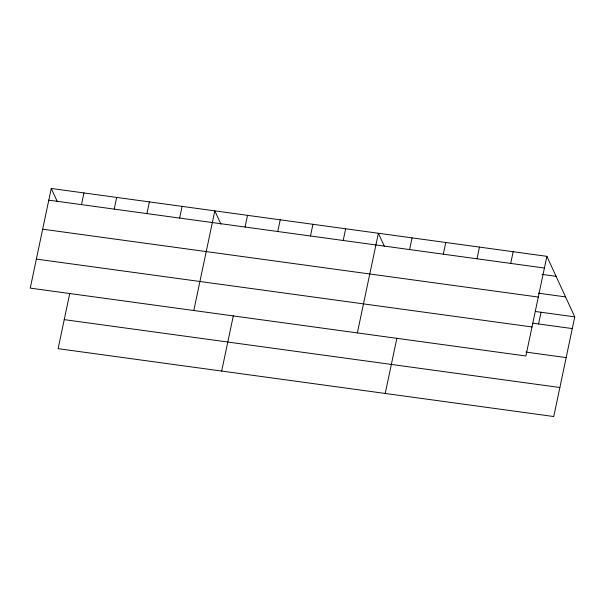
<?xml version="1.0" encoding="UTF-8"?>
<svg xmlns="http://www.w3.org/2000/svg" width="605" height="605" viewBox="0 0 605 605"><rect width="100%" height="100%" fill="white"/><g stroke="black" fill="none" stroke-linecap="round" stroke-linejoin="round"><path stroke-width="0.91" d="M51.251 188.465L30.25 288.124L525.881 355.99L546.882 256.331L51.251 188.465L57.384 201.783M81.501 204.641L83.966 192.942M69.772 293.357L58.118 348.669L553.749 416.535L574.75 316.876L546.882 256.331M114.209 209.118L116.674 197.419M146.924 213.595L149.39 201.904M179.632 218.08L182.097 206.381M193.804 310.516L214.813 210.858L220.938 224.183M245.055 227.034L247.521 215.342M221.68 371.062L233.333 315.757M277.771 231.518L280.228 219.819M310.478 235.995L312.944 224.296M343.194 240.472L345.652 228.781M357.366 332.916L378.367 233.258L384.5 246.575M409.608 249.57L412.073 237.871M385.234 393.462L396.888 338.15M443.306 254.183L445.772 242.484M477.012 258.796L479.478 247.105M510.711 263.417L513.176 251.718M538.579 323.962L541.044 312.263M48.786 200.157L544.417 268.03M542.035 274.39L556.078 276.311M538.405 293.183L565.554 296.896M42.668 229.189L538.299 297.055M535.433 311.492L574.75 316.876M532.967 323.191L572.285 328.575M36.368 259.091L531.999 326.965M525.911 352.087L566.167 357.6M64.236 319.637L559.867 387.51"/></g></svg>
